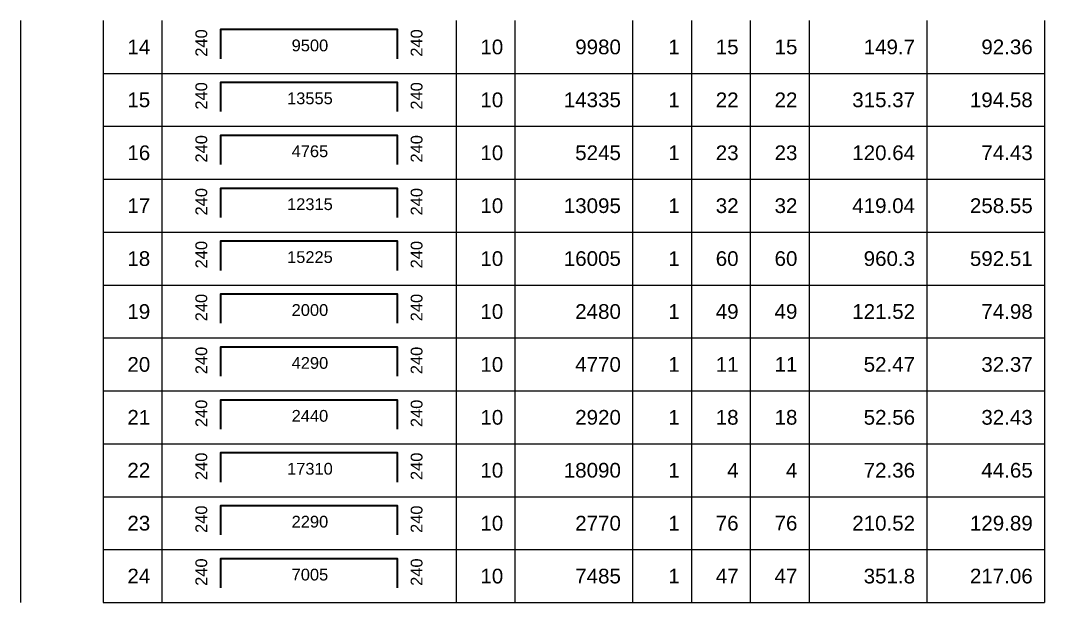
# Model space of a CAD drawing. Header units: millimetres. Extents: x -211477 to 1328726, y -15421 to 98394.
# Drawn here: x 1223840 to 1254473, y 47939 to 65363 of the extents above; entities that cross this region are included whole.
import ezdxf
from ezdxf.enums import TextEntityAlignment as Align

# ---------------------------------------------------------------- set-up
doc = ezdxf.new("R2010")
doc.units = ezdxf.units.MM
doc.header["$MEASUREMENT"] = 0
for name, color, linetype, lineweight in [('NDC_FRAME', 7, 'Continuous', 18), ('NDC_S_REBAR', 4, 'Continuous', 35), ('NDC_S_VN TEXT', 7, 'Continuous', 20), ('NDC_Table', 3, 'Continuous', 20)]:
    doc.layers.add(name, color=color, linetype=linetype, lineweight=lineweight)
doc.styles.add('ARIAL', font='arial.ttf', dxfattribs={"width": 0.8})

# ---------------------------------------------------------------- blocks, each defined once
blk = doc.blocks.new('dang04')
at = {"layer": 'NDC_S_REBAR'}
blk.add_lwpolyline([(3405, -650), (3405, -150), (6405, -150), (6405, -650)], dxfattribs=at)
at = {"layer": 'NDC_Table'}
for p, q in [((0, 0), (0, -900)), ((1405, 0), (1405, -900)), ((2405, 0), (2405, -900)), ((7405, 0), (7405, -900)), ((8405, 0), (8405, -900)), ((10405, 0), (10405, -900)), ((11405, 0), (11405, -900)), ((12405, 0), (12405, -900)), ((13405, 0), (13405, -900)), ((15405, 0), (15405, -900)), ((17405, 0), (17405, -900)), ((1405, -900), (17405, -900))]:
    blk.add_line(p, q, dxfattribs=at)
at = {"layer": 'NDC_S_VN TEXT', "style": 'ARIAL'}
for p in [(3073, -150), (6733, -150)]:
    blk.add_attdef('D03', text='', height=200, rotation=90, dxfattribs=at).set_placement(p, align=Align.MIDDLE_RIGHT)
for p in [(2205, -450), (8205, -450), (10205, -450), (11205, -450), (12205, -450), (13205, -450), (15205, -450), (17205, -450)]:
    blk.add_attdef('D03', text='', height=250, dxfattribs=at).set_placement(p, align=Align.MIDDLE_RIGHT)
blk.add_attdef('D03', text='', height=200, dxfattribs=at).set_placement((4920, -425), align=Align.MIDDLE_CENTER)

msp = doc.modelspace()

# ---------------------------------------------------------------- block references
at = {"layer": 'NDC_FRAME'}
ref = msp.add_blockref('dang04', (1223839.6, 65363), dxfattribs=dict(at, xscale=1.759999999999996, yscale=1.759999999999996, zscale=1.759999999999996))
ref.add_attrib('D03', '14', dxfattribs={"layer": 'NDC_S_VN TEXT', "height": 440, "style": 'ARIAL'}).set_placement((1227720.9, 64571), align=Align.MIDDLE_RIGHT)
ref.add_attrib('D03', '240', dxfattribs={"layer": 'NDC_S_VN TEXT', "height": 352, "rotation": 90, "style": 'ARIAL'}).set_placement((1229248.7, 65099), align=Align.MIDDLE_RIGHT)
ref.add_attrib('D03', '9500', dxfattribs={"layer": 'NDC_S_VN TEXT', "height": 352, "style": 'ARIAL'}).set_placement((1232498.1, 64615.5), align=Align.MIDDLE_CENTER)
ref.add_attrib('D03', '240', dxfattribs={"layer": 'NDC_S_VN TEXT', "height": 352, "rotation": 90, "style": 'ARIAL'}).set_placement((1235688.8, 65099), align=Align.MIDDLE_RIGHT)
ref.add_attrib('D03', '10', dxfattribs={"layer": 'NDC_S_VN TEXT', "height": 440, "style": 'ARIAL'}).set_placement((1238280.9, 64571), align=Align.MIDDLE_RIGHT)
ref.add_attrib('D03', '9980', dxfattribs={"layer": 'NDC_S_VN TEXT', "height": 440, "style": 'ARIAL'}).set_placement((1241800.9, 64571), align=Align.MIDDLE_RIGHT)
ref.add_attrib('D03', '1', dxfattribs={"layer": 'NDC_S_VN TEXT', "height": 440, "style": 'ARIAL'}).set_placement((1243560.9, 64571), align=Align.MIDDLE_RIGHT)
ref.add_attrib('D03', '15', dxfattribs={"layer": 'NDC_S_VN TEXT', "height": 440, "style": 'ARIAL'}).set_placement((1245320.9, 64571), align=Align.MIDDLE_RIGHT)
ref.add_attrib('D03', '15', dxfattribs={"layer": 'NDC_S_VN TEXT', "height": 440, "style": 'ARIAL'}).set_placement((1247080.9, 64571.6), align=Align.MIDDLE_RIGHT)
ref.add_attrib('D03', '149.7', dxfattribs={"layer": 'NDC_S_VN TEXT', "height": 440, "style": 'ARIAL'}).set_placement((1250600.9, 64571), align=Align.MIDDLE_RIGHT)
ref.add_attrib('D03', '92.36', dxfattribs={"layer": 'NDC_S_VN TEXT', "height": 440, "style": 'ARIAL'}).set_placement((1254120.9, 64571), align=Align.MIDDLE_RIGHT)
ref = msp.add_blockref('dang04', (1223839.6, 63779), dxfattribs=dict(at, xscale=1.759999999999996, yscale=1.759999999999996, zscale=1.759999999999996))
ref.add_attrib('D03', '15', dxfattribs={"layer": 'NDC_S_VN TEXT', "height": 440, "style": 'ARIAL'}).set_placement((1227720.9, 62987), align=Align.MIDDLE_RIGHT)
ref.add_attrib('D03', '240', dxfattribs={"layer": 'NDC_S_VN TEXT', "height": 352, "rotation": 90, "style": 'ARIAL'}).set_placement((1229248.7, 63515), align=Align.MIDDLE_RIGHT)
ref.add_attrib('D03', '13555', dxfattribs={"layer": 'NDC_S_VN TEXT', "height": 352, "style": 'ARIAL'}).set_placement((1232498.1, 63031.5), align=Align.MIDDLE_CENTER)
ref.add_attrib('D03', '240', dxfattribs={"layer": 'NDC_S_VN TEXT', "height": 352, "rotation": 90, "style": 'ARIAL'}).set_placement((1235688.8, 63515), align=Align.MIDDLE_RIGHT)
ref.add_attrib('D03', '10', dxfattribs={"layer": 'NDC_S_VN TEXT', "height": 440, "style": 'ARIAL'}).set_placement((1238280.9, 62987), align=Align.MIDDLE_RIGHT)
ref.add_attrib('D03', '14335', dxfattribs={"layer": 'NDC_S_VN TEXT', "height": 440, "style": 'ARIAL'}).set_placement((1241800.9, 62987), align=Align.MIDDLE_RIGHT)
ref.add_attrib('D03', '1', dxfattribs={"layer": 'NDC_S_VN TEXT', "height": 440, "style": 'ARIAL'}).set_placement((1243560.9, 62987), align=Align.MIDDLE_RIGHT)
ref.add_attrib('D03', '22', dxfattribs={"layer": 'NDC_S_VN TEXT', "height": 440, "style": 'ARIAL'}).set_placement((1245320.9, 62987), align=Align.MIDDLE_RIGHT)
ref.add_attrib('D03', '22', dxfattribs={"layer": 'NDC_S_VN TEXT', "height": 440, "style": 'ARIAL'}).set_placement((1247080.9, 62987.6), align=Align.MIDDLE_RIGHT)
ref.add_attrib('D03', '315.37', dxfattribs={"layer": 'NDC_S_VN TEXT', "height": 440, "style": 'ARIAL'}).set_placement((1250600.9, 62987), align=Align.MIDDLE_RIGHT)
ref.add_attrib('D03', '194.58', dxfattribs={"layer": 'NDC_S_VN TEXT', "height": 440, "style": 'ARIAL'}).set_placement((1254120.9, 62987), align=Align.MIDDLE_RIGHT)
ref = msp.add_blockref('dang04', (1223839.6, 62195), dxfattribs=dict(at, xscale=1.759999999999996, yscale=1.759999999999996, zscale=1.759999999999996))
ref.add_attrib('D03', '16', dxfattribs={"layer": 'NDC_S_VN TEXT', "height": 440, "style": 'ARIAL'}).set_placement((1227720.9, 61403), align=Align.MIDDLE_RIGHT)
ref.add_attrib('D03', '240', dxfattribs={"layer": 'NDC_S_VN TEXT', "height": 352, "rotation": 90, "style": 'ARIAL'}).set_placement((1229248.7, 61931), align=Align.MIDDLE_RIGHT)
ref.add_attrib('D03', '4765', dxfattribs={"layer": 'NDC_S_VN TEXT', "height": 352, "style": 'ARIAL'}).set_placement((1232498.1, 61447.5), align=Align.MIDDLE_CENTER)
ref.add_attrib('D03', '240', dxfattribs={"layer": 'NDC_S_VN TEXT', "height": 352, "rotation": 90, "style": 'ARIAL'}).set_placement((1235688.8, 61931), align=Align.MIDDLE_RIGHT)
ref.add_attrib('D03', '10', dxfattribs={"layer": 'NDC_S_VN TEXT', "height": 440, "style": 'ARIAL'}).set_placement((1238280.9, 61403), align=Align.MIDDLE_RIGHT)
ref.add_attrib('D03', '5245', dxfattribs={"layer": 'NDC_S_VN TEXT', "height": 440, "style": 'ARIAL'}).set_placement((1241800.9, 61403), align=Align.MIDDLE_RIGHT)
ref.add_attrib('D03', '1', dxfattribs={"layer": 'NDC_S_VN TEXT', "height": 440, "style": 'ARIAL'}).set_placement((1243560.9, 61403), align=Align.MIDDLE_RIGHT)
ref.add_attrib('D03', '23', dxfattribs={"layer": 'NDC_S_VN TEXT', "height": 440, "style": 'ARIAL'}).set_placement((1245320.9, 61403), align=Align.MIDDLE_RIGHT)
ref.add_attrib('D03', '23', dxfattribs={"layer": 'NDC_S_VN TEXT', "height": 440, "style": 'ARIAL'}).set_placement((1247080.9, 61403.6), align=Align.MIDDLE_RIGHT)
ref.add_attrib('D03', '120.64', dxfattribs={"layer": 'NDC_S_VN TEXT', "height": 440, "style": 'ARIAL'}).set_placement((1250600.9, 61403), align=Align.MIDDLE_RIGHT)
ref.add_attrib('D03', '74.43', dxfattribs={"layer": 'NDC_S_VN TEXT', "height": 440, "style": 'ARIAL'}).set_placement((1254120.9, 61403), align=Align.MIDDLE_RIGHT)
ref = msp.add_blockref('dang04', (1223839.6, 60611), dxfattribs=dict(at, xscale=1.759999999999996, yscale=1.759999999999996, zscale=1.759999999999996))
ref.add_attrib('D03', '17', dxfattribs={"layer": 'NDC_S_VN TEXT', "height": 440, "style": 'ARIAL'}).set_placement((1227720.9, 59819), align=Align.MIDDLE_RIGHT)
ref.add_attrib('D03', '240', dxfattribs={"layer": 'NDC_S_VN TEXT', "height": 352, "rotation": 90, "style": 'ARIAL'}).set_placement((1229248.7, 60347), align=Align.MIDDLE_RIGHT)
ref.add_attrib('D03', '12315', dxfattribs={"layer": 'NDC_S_VN TEXT', "height": 352, "style": 'ARIAL'}).set_placement((1232498.1, 59863.5), align=Align.MIDDLE_CENTER)
ref.add_attrib('D03', '240', dxfattribs={"layer": 'NDC_S_VN TEXT', "height": 352, "rotation": 90, "style": 'ARIAL'}).set_placement((1235688.8, 60347), align=Align.MIDDLE_RIGHT)
ref.add_attrib('D03', '10', dxfattribs={"layer": 'NDC_S_VN TEXT', "height": 440, "style": 'ARIAL'}).set_placement((1238280.9, 59819), align=Align.MIDDLE_RIGHT)
ref.add_attrib('D03', '13095', dxfattribs={"layer": 'NDC_S_VN TEXT', "height": 440, "style": 'ARIAL'}).set_placement((1241800.9, 59819), align=Align.MIDDLE_RIGHT)
ref.add_attrib('D03', '1', dxfattribs={"layer": 'NDC_S_VN TEXT', "height": 440, "style": 'ARIAL'}).set_placement((1243560.9, 59819), align=Align.MIDDLE_RIGHT)
ref.add_attrib('D03', '32', dxfattribs={"layer": 'NDC_S_VN TEXT', "height": 440, "style": 'ARIAL'}).set_placement((1245320.9, 59819), align=Align.MIDDLE_RIGHT)
ref.add_attrib('D03', '32', dxfattribs={"layer": 'NDC_S_VN TEXT', "height": 440, "style": 'ARIAL'}).set_placement((1247080.9, 59819.6), align=Align.MIDDLE_RIGHT)
ref.add_attrib('D03', '419.04', dxfattribs={"layer": 'NDC_S_VN TEXT', "height": 440, "style": 'ARIAL'}).set_placement((1250600.9, 59819), align=Align.MIDDLE_RIGHT)
ref.add_attrib('D03', '258.55', dxfattribs={"layer": 'NDC_S_VN TEXT', "height": 440, "style": 'ARIAL'}).set_placement((1254120.9, 59819), align=Align.MIDDLE_RIGHT)
ref = msp.add_blockref('dang04', (1223839.6, 59027), dxfattribs=dict(at, xscale=1.759999999999996, yscale=1.759999999999996, zscale=1.759999999999996))
ref.add_attrib('D03', '18', dxfattribs={"layer": 'NDC_S_VN TEXT', "height": 440, "style": 'ARIAL'}).set_placement((1227720.9, 58235), align=Align.MIDDLE_RIGHT)
ref.add_attrib('D03', '240', dxfattribs={"layer": 'NDC_S_VN TEXT', "height": 352, "rotation": 90, "style": 'ARIAL'}).set_placement((1229248.7, 58763), align=Align.MIDDLE_RIGHT)
ref.add_attrib('D03', '15225', dxfattribs={"layer": 'NDC_S_VN TEXT', "height": 352, "style": 'ARIAL'}).set_placement((1232498.1, 58279.5), align=Align.MIDDLE_CENTER)
ref.add_attrib('D03', '240', dxfattribs={"layer": 'NDC_S_VN TEXT', "height": 352, "rotation": 90, "style": 'ARIAL'}).set_placement((1235688.8, 58763), align=Align.MIDDLE_RIGHT)
ref.add_attrib('D03', '10', dxfattribs={"layer": 'NDC_S_VN TEXT', "height": 440, "style": 'ARIAL'}).set_placement((1238280.9, 58235), align=Align.MIDDLE_RIGHT)
ref.add_attrib('D03', '16005', dxfattribs={"layer": 'NDC_S_VN TEXT', "height": 440, "style": 'ARIAL'}).set_placement((1241800.9, 58235), align=Align.MIDDLE_RIGHT)
ref.add_attrib('D03', '1', dxfattribs={"layer": 'NDC_S_VN TEXT', "height": 440, "style": 'ARIAL'}).set_placement((1243560.9, 58235), align=Align.MIDDLE_RIGHT)
ref.add_attrib('D03', '60', dxfattribs={"layer": 'NDC_S_VN TEXT', "height": 440, "style": 'ARIAL'}).set_placement((1245320.9, 58235), align=Align.MIDDLE_RIGHT)
ref.add_attrib('D03', '60', dxfattribs={"layer": 'NDC_S_VN TEXT', "height": 440, "style": 'ARIAL'}).set_placement((1247080.9, 58235.6), align=Align.MIDDLE_RIGHT)
ref.add_attrib('D03', '960.3', dxfattribs={"layer": 'NDC_S_VN TEXT', "height": 440, "style": 'ARIAL'}).set_placement((1250600.9, 58235), align=Align.MIDDLE_RIGHT)
ref.add_attrib('D03', '592.51', dxfattribs={"layer": 'NDC_S_VN TEXT', "height": 440, "style": 'ARIAL'}).set_placement((1254120.9, 58235), align=Align.MIDDLE_RIGHT)
ref = msp.add_blockref('dang04', (1223839.6, 57443), dxfattribs=dict(at, xscale=1.759999999999996, yscale=1.759999999999996, zscale=1.759999999999996))
ref.add_attrib('D03', '19', dxfattribs={"layer": 'NDC_S_VN TEXT', "height": 440, "style": 'ARIAL'}).set_placement((1227720.9, 56651), align=Align.MIDDLE_RIGHT)
ref.add_attrib('D03', '240', dxfattribs={"layer": 'NDC_S_VN TEXT', "height": 352, "rotation": 90, "style": 'ARIAL'}).set_placement((1229248.7, 57179), align=Align.MIDDLE_RIGHT)
ref.add_attrib('D03', '2000', dxfattribs={"layer": 'NDC_S_VN TEXT', "height": 352, "style": 'ARIAL'}).set_placement((1232498.1, 56695.5), align=Align.MIDDLE_CENTER)
ref.add_attrib('D03', '240', dxfattribs={"layer": 'NDC_S_VN TEXT', "height": 352, "rotation": 90, "style": 'ARIAL'}).set_placement((1235688.8, 57179), align=Align.MIDDLE_RIGHT)
ref.add_attrib('D03', '10', dxfattribs={"layer": 'NDC_S_VN TEXT', "height": 440, "style": 'ARIAL'}).set_placement((1238280.9, 56651), align=Align.MIDDLE_RIGHT)
ref.add_attrib('D03', '2480', dxfattribs={"layer": 'NDC_S_VN TEXT', "height": 440, "style": 'ARIAL'}).set_placement((1241800.9, 56651), align=Align.MIDDLE_RIGHT)
ref.add_attrib('D03', '1', dxfattribs={"layer": 'NDC_S_VN TEXT', "height": 440, "style": 'ARIAL'}).set_placement((1243560.9, 56651), align=Align.MIDDLE_RIGHT)
ref.add_attrib('D03', '49', dxfattribs={"layer": 'NDC_S_VN TEXT', "height": 440, "style": 'ARIAL'}).set_placement((1245320.9, 56651), align=Align.MIDDLE_RIGHT)
ref.add_attrib('D03', '49', dxfattribs={"layer": 'NDC_S_VN TEXT', "height": 440, "style": 'ARIAL'}).set_placement((1247080.9, 56651.6), align=Align.MIDDLE_RIGHT)
ref.add_attrib('D03', '121.52', dxfattribs={"layer": 'NDC_S_VN TEXT', "height": 440, "style": 'ARIAL'}).set_placement((1250600.9, 56651), align=Align.MIDDLE_RIGHT)
ref.add_attrib('D03', '74.98', dxfattribs={"layer": 'NDC_S_VN TEXT', "height": 440, "style": 'ARIAL'}).set_placement((1254120.9, 56651), align=Align.MIDDLE_RIGHT)
ref = msp.add_blockref('dang04', (1223839.6, 55859), dxfattribs=dict(at, xscale=1.759999999999996, yscale=1.759999999999996, zscale=1.759999999999996))
ref.add_attrib('D03', '20', dxfattribs={"layer": 'NDC_S_VN TEXT', "height": 440, "style": 'ARIAL'}).set_placement((1227720.9, 55067), align=Align.MIDDLE_RIGHT)
ref.add_attrib('D03', '240', dxfattribs={"layer": 'NDC_S_VN TEXT', "height": 352, "rotation": 90, "style": 'ARIAL'}).set_placement((1229248.7, 55595), align=Align.MIDDLE_RIGHT)
ref.add_attrib('D03', '4290', dxfattribs={"layer": 'NDC_S_VN TEXT', "height": 352, "style": 'ARIAL'}).set_placement((1232498.1, 55111.5), align=Align.MIDDLE_CENTER)
ref.add_attrib('D03', '240', dxfattribs={"layer": 'NDC_S_VN TEXT', "height": 352, "rotation": 90, "style": 'ARIAL'}).set_placement((1235688.8, 55595), align=Align.MIDDLE_RIGHT)
ref.add_attrib('D03', '10', dxfattribs={"layer": 'NDC_S_VN TEXT', "height": 440, "style": 'ARIAL'}).set_placement((1238280.9, 55067), align=Align.MIDDLE_RIGHT)
ref.add_attrib('D03', '4770', dxfattribs={"layer": 'NDC_S_VN TEXT', "height": 440, "style": 'ARIAL'}).set_placement((1241800.9, 55067), align=Align.MIDDLE_RIGHT)
ref.add_attrib('D03', '1', dxfattribs={"layer": 'NDC_S_VN TEXT', "height": 440, "style": 'ARIAL'}).set_placement((1243560.9, 55067), align=Align.MIDDLE_RIGHT)
ref.add_attrib('D03', '11', dxfattribs={"layer": 'NDC_S_VN TEXT', "height": 440, "style": 'ARIAL'}).set_placement((1245320.9, 55067), align=Align.MIDDLE_RIGHT)
ref.add_attrib('D03', '11', dxfattribs={"layer": 'NDC_S_VN TEXT', "height": 440, "style": 'ARIAL'}).set_placement((1247080.9, 55067.6), align=Align.MIDDLE_RIGHT)
ref.add_attrib('D03', '52.47', dxfattribs={"layer": 'NDC_S_VN TEXT', "height": 440, "style": 'ARIAL'}).set_placement((1250600.9, 55067), align=Align.MIDDLE_RIGHT)
ref.add_attrib('D03', '32.37', dxfattribs={"layer": 'NDC_S_VN TEXT', "height": 440, "style": 'ARIAL'}).set_placement((1254120.9, 55067), align=Align.MIDDLE_RIGHT)
ref = msp.add_blockref('dang04', (1223839.6, 54275), dxfattribs=dict(at, xscale=1.759999999999996, yscale=1.759999999999996, zscale=1.759999999999996))
ref.add_attrib('D03', '21', dxfattribs={"layer": 'NDC_S_VN TEXT', "height": 440, "style": 'ARIAL'}).set_placement((1227720.9, 53483), align=Align.MIDDLE_RIGHT)
ref.add_attrib('D03', '240', dxfattribs={"layer": 'NDC_S_VN TEXT', "height": 352, "rotation": 90, "style": 'ARIAL'}).set_placement((1229248.7, 54011), align=Align.MIDDLE_RIGHT)
ref.add_attrib('D03', '2440', dxfattribs={"layer": 'NDC_S_VN TEXT', "height": 352, "style": 'ARIAL'}).set_placement((1232498.1, 53527.5), align=Align.MIDDLE_CENTER)
ref.add_attrib('D03', '240', dxfattribs={"layer": 'NDC_S_VN TEXT', "height": 352, "rotation": 90, "style": 'ARIAL'}).set_placement((1235688.8, 54011), align=Align.MIDDLE_RIGHT)
ref.add_attrib('D03', '10', dxfattribs={"layer": 'NDC_S_VN TEXT', "height": 440, "style": 'ARIAL'}).set_placement((1238280.9, 53483), align=Align.MIDDLE_RIGHT)
ref.add_attrib('D03', '2920', dxfattribs={"layer": 'NDC_S_VN TEXT', "height": 440, "style": 'ARIAL'}).set_placement((1241800.9, 53483), align=Align.MIDDLE_RIGHT)
ref.add_attrib('D03', '1', dxfattribs={"layer": 'NDC_S_VN TEXT', "height": 440, "style": 'ARIAL'}).set_placement((1243560.9, 53483), align=Align.MIDDLE_RIGHT)
ref.add_attrib('D03', '18', dxfattribs={"layer": 'NDC_S_VN TEXT', "height": 440, "style": 'ARIAL'}).set_placement((1245320.9, 53483), align=Align.MIDDLE_RIGHT)
ref.add_attrib('D03', '18', dxfattribs={"layer": 'NDC_S_VN TEXT', "height": 440, "style": 'ARIAL'}).set_placement((1247080.9, 53483.6), align=Align.MIDDLE_RIGHT)
ref.add_attrib('D03', '52.56', dxfattribs={"layer": 'NDC_S_VN TEXT', "height": 440, "style": 'ARIAL'}).set_placement((1250600.9, 53483), align=Align.MIDDLE_RIGHT)
ref.add_attrib('D03', '32.43', dxfattribs={"layer": 'NDC_S_VN TEXT', "height": 440, "style": 'ARIAL'}).set_placement((1254120.9, 53483), align=Align.MIDDLE_RIGHT)
ref = msp.add_blockref('dang04', (1223839.6, 52691), dxfattribs=dict(at, xscale=1.759999999999996, yscale=1.759999999999996, zscale=1.759999999999996))
ref.add_attrib('D03', '22', dxfattribs={"layer": 'NDC_S_VN TEXT', "height": 440, "style": 'ARIAL'}).set_placement((1227720.9, 51899), align=Align.MIDDLE_RIGHT)
ref.add_attrib('D03', '240', dxfattribs={"layer": 'NDC_S_VN TEXT', "height": 352, "rotation": 90, "style": 'ARIAL'}).set_placement((1229248.7, 52427), align=Align.MIDDLE_RIGHT)
ref.add_attrib('D03', '17310', dxfattribs={"layer": 'NDC_S_VN TEXT', "height": 352, "style": 'ARIAL'}).set_placement((1232498.1, 51943.5), align=Align.MIDDLE_CENTER)
ref.add_attrib('D03', '240', dxfattribs={"layer": 'NDC_S_VN TEXT', "height": 352, "rotation": 90, "style": 'ARIAL'}).set_placement((1235688.8, 52427), align=Align.MIDDLE_RIGHT)
ref.add_attrib('D03', '10', dxfattribs={"layer": 'NDC_S_VN TEXT', "height": 440, "style": 'ARIAL'}).set_placement((1238280.9, 51899), align=Align.MIDDLE_RIGHT)
ref.add_attrib('D03', '18090', dxfattribs={"layer": 'NDC_S_VN TEXT', "height": 440, "style": 'ARIAL'}).set_placement((1241800.9, 51899), align=Align.MIDDLE_RIGHT)
ref.add_attrib('D03', '1', dxfattribs={"layer": 'NDC_S_VN TEXT', "height": 440, "style": 'ARIAL'}).set_placement((1243560.9, 51899), align=Align.MIDDLE_RIGHT)
ref.add_attrib('D03', '4', dxfattribs={"layer": 'NDC_S_VN TEXT', "height": 440, "style": 'ARIAL'}).set_placement((1245320.9, 51899), align=Align.MIDDLE_RIGHT)
ref.add_attrib('D03', '4', dxfattribs={"layer": 'NDC_S_VN TEXT', "height": 440, "style": 'ARIAL'}).set_placement((1247080.9, 51899.6), align=Align.MIDDLE_RIGHT)
ref.add_attrib('D03', '72.36', dxfattribs={"layer": 'NDC_S_VN TEXT', "height": 440, "style": 'ARIAL'}).set_placement((1250600.9, 51899), align=Align.MIDDLE_RIGHT)
ref.add_attrib('D03', '44.65', dxfattribs={"layer": 'NDC_S_VN TEXT', "height": 440, "style": 'ARIAL'}).set_placement((1254120.9, 51899), align=Align.MIDDLE_RIGHT)
ref = msp.add_blockref('dang04', (1223839.6, 51107), dxfattribs=dict(at, xscale=1.759999999999996, yscale=1.759999999999996, zscale=1.759999999999996))
ref.add_attrib('D03', '23', dxfattribs={"layer": 'NDC_S_VN TEXT', "height": 440, "style": 'ARIAL'}).set_placement((1227720.9, 50315), align=Align.MIDDLE_RIGHT)
ref.add_attrib('D03', '240', dxfattribs={"layer": 'NDC_S_VN TEXT', "height": 352, "rotation": 90, "style": 'ARIAL'}).set_placement((1229248.7, 50843), align=Align.MIDDLE_RIGHT)
ref.add_attrib('D03', '2290', dxfattribs={"layer": 'NDC_S_VN TEXT', "height": 352, "style": 'ARIAL'}).set_placement((1232498.1, 50359.5), align=Align.MIDDLE_CENTER)
ref.add_attrib('D03', '240', dxfattribs={"layer": 'NDC_S_VN TEXT', "height": 352, "rotation": 90, "style": 'ARIAL'}).set_placement((1235688.8, 50843), align=Align.MIDDLE_RIGHT)
ref.add_attrib('D03', '10', dxfattribs={"layer": 'NDC_S_VN TEXT', "height": 440, "style": 'ARIAL'}).set_placement((1238280.9, 50315), align=Align.MIDDLE_RIGHT)
ref.add_attrib('D03', '2770', dxfattribs={"layer": 'NDC_S_VN TEXT', "height": 440, "style": 'ARIAL'}).set_placement((1241800.9, 50315), align=Align.MIDDLE_RIGHT)
ref.add_attrib('D03', '1', dxfattribs={"layer": 'NDC_S_VN TEXT', "height": 440, "style": 'ARIAL'}).set_placement((1243560.9, 50315), align=Align.MIDDLE_RIGHT)
ref.add_attrib('D03', '76', dxfattribs={"layer": 'NDC_S_VN TEXT', "height": 440, "style": 'ARIAL'}).set_placement((1245320.9, 50315), align=Align.MIDDLE_RIGHT)
ref.add_attrib('D03', '76', dxfattribs={"layer": 'NDC_S_VN TEXT', "height": 440, "style": 'ARIAL'}).set_placement((1247080.9, 50315.6), align=Align.MIDDLE_RIGHT)
ref.add_attrib('D03', '210.52', dxfattribs={"layer": 'NDC_S_VN TEXT', "height": 440, "style": 'ARIAL'}).set_placement((1250600.9, 50315), align=Align.MIDDLE_RIGHT)
ref.add_attrib('D03', '129.89', dxfattribs={"layer": 'NDC_S_VN TEXT', "height": 440, "style": 'ARIAL'}).set_placement((1254120.9, 50315), align=Align.MIDDLE_RIGHT)
ref = msp.add_blockref('dang04', (1223839.6, 49523), dxfattribs=dict(at, xscale=1.759999999999996, yscale=1.759999999999996, zscale=1.759999999999996))
ref.add_attrib('D03', '24', dxfattribs={"layer": 'NDC_S_VN TEXT', "height": 440, "style": 'ARIAL'}).set_placement((1227720.9, 48731), align=Align.MIDDLE_RIGHT)
ref.add_attrib('D03', '240', dxfattribs={"layer": 'NDC_S_VN TEXT', "height": 352, "rotation": 90, "style": 'ARIAL'}).set_placement((1229248.7, 49259), align=Align.MIDDLE_RIGHT)
ref.add_attrib('D03', '7005', dxfattribs={"layer": 'NDC_S_VN TEXT', "height": 352, "style": 'ARIAL'}).set_placement((1232498.1, 48775.5), align=Align.MIDDLE_CENTER)
ref.add_attrib('D03', '240', dxfattribs={"layer": 'NDC_S_VN TEXT', "height": 352, "rotation": 90, "style": 'ARIAL'}).set_placement((1235688.8, 49259), align=Align.MIDDLE_RIGHT)
ref.add_attrib('D03', '10', dxfattribs={"layer": 'NDC_S_VN TEXT', "height": 440, "style": 'ARIAL'}).set_placement((1238280.9, 48731), align=Align.MIDDLE_RIGHT)
ref.add_attrib('D03', '7485', dxfattribs={"layer": 'NDC_S_VN TEXT', "height": 440, "style": 'ARIAL'}).set_placement((1241800.9, 48731), align=Align.MIDDLE_RIGHT)
ref.add_attrib('D03', '1', dxfattribs={"layer": 'NDC_S_VN TEXT', "height": 440, "style": 'ARIAL'}).set_placement((1243560.9, 48731), align=Align.MIDDLE_RIGHT)
ref.add_attrib('D03', '47', dxfattribs={"layer": 'NDC_S_VN TEXT', "height": 440, "style": 'ARIAL'}).set_placement((1245320.9, 48731), align=Align.MIDDLE_RIGHT)
ref.add_attrib('D03', '47', dxfattribs={"layer": 'NDC_S_VN TEXT', "height": 440, "style": 'ARIAL'}).set_placement((1247080.9, 48731.6), align=Align.MIDDLE_RIGHT)
ref.add_attrib('D03', '351.8', dxfattribs={"layer": 'NDC_S_VN TEXT', "height": 440, "style": 'ARIAL'}).set_placement((1250600.9, 48731), align=Align.MIDDLE_RIGHT)
ref.add_attrib('D03', '217.06', dxfattribs={"layer": 'NDC_S_VN TEXT', "height": 440, "style": 'ARIAL'}).set_placement((1254120.9, 48731), align=Align.MIDDLE_RIGHT)

doc.saveas('drawing.dxf')
